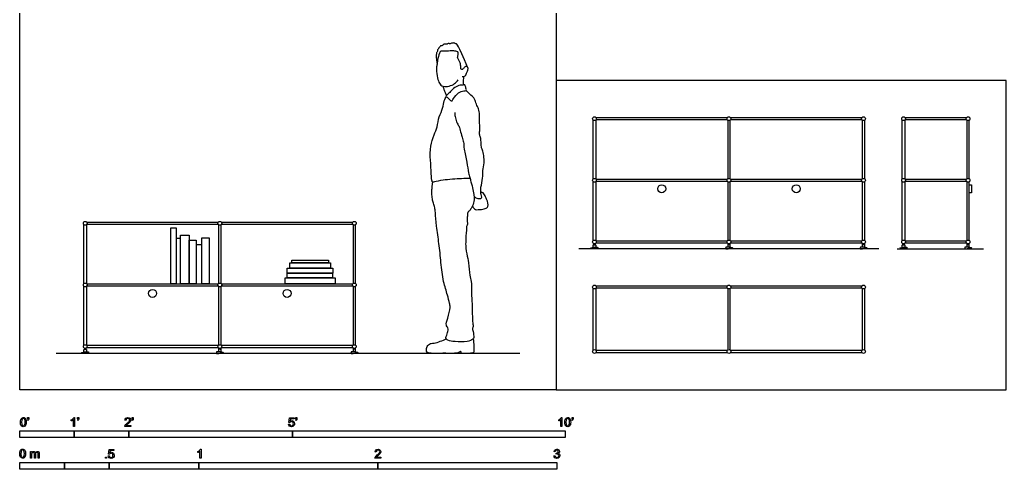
# Model space of a CAD drawing. Header units: millimetres. Extents: x 0.1 to 7.1, y -0.3 to 19.4.
# Drawn here: x 0.06 to 5.57, y -0.31 to 2.19 of the extents above; entities that cross this region are included whole.
import ezdxf

# ---------------------------------------------------------------- set-up
doc = ezdxf.new("R2010")
doc.units = ezdxf.units.MM
for name, color, linetype, true_color in [('AG-DETAILS', 7, 'Continuous', 0x66ffff), ('AG-DIAGRAM', 7, 'Continuous', 0xfecc66), ('AG-FURNITURE', 7, 'Continuous', 0x66ccff), ('AG-OBJECTS', 7, 'Continuous', 0xcc66ff), ('AG-PEOPLE', 7, 'Continuous', 0xfc6666), ('N-SYMB', 7, 'Continuous', 0x800040), ('X-VPRT', 6, 'Continuous', 0xff00ff)]:
    doc.layers.add(name, color=color, linetype=linetype, true_color=true_color)

msp = doc.modelspace()

# ---------------------------------------------------------------- linework, layer by layer
at = {"layer": 'AG-DETAILS'}
msp.add_lwpolyline([(5.3668, 1.2287), (5.3668, 1.2732), (5.3795, 1.2732), (5.3795, 1.2287)], close=True, dxfattribs=at)
for centre in [(3.6484, 1.251), (4.4001, 1.251), (0.8036, 0.6668), (1.5553, 0.6668)]:
    msp.add_circle(centre, 0.0222, dxfattribs=at)
at = {"layer": 'AG-DIAGRAM'}
for p, q in [((4.8623, 0.9163), (3.1859, 0.9163)), ((4.9639, 0.9163), (5.4465, 0.9163)), ((2.8557, 0.3321), (0.2649, 0.3321))]:
    msp.add_line(p, q, dxfattribs=at)
at = {"layer": 'AG-FURNITURE'}
for p, q in [((3.2655, 1.3063), (3.2655, 1.6347)), ((3.2795, 1.6347), (3.2795, 1.3063)), ((3.2803, 1.6494), (4.0165, 1.6494)), ((4.0165, 1.6355), (3.2803, 1.6355)), ((4.0173, 1.6347), (4.0173, 1.3063)), ((4.0313, 1.3063), (4.0313, 1.6347)), ((4.032, 1.6494), (4.7681, 1.6494)), ((4.7681, 1.6355), (4.032, 1.6355)), ((4.769, 1.6347), (4.769, 1.3063)), ((4.7829, 1.3063), (4.7829, 1.6347)), ((4.9927, 1.3063), (4.9927, 1.6347)), ((5.0067, 1.6347), (5.0067, 1.3063)), ((5.0075, 1.6494), (5.352, 1.6494)), ((5.352, 1.6355), (5.0075, 1.6355)), ((5.3528, 1.6347), (5.3528, 1.3063)), ((5.3668, 1.3063), (5.3668, 1.6347)), ((3.2655, 1.3137), (3.2655, 1.4823)), ((3.2795, 1.4823), (3.2795, 1.3137)), ((4.0173, 1.4823), (4.0173, 1.3137)), ((4.0313, 1.3137), (4.0313, 1.4823)), ((4.769, 1.4823), (4.769, 1.3137)), ((4.7829, 1.3137), (4.7829, 1.4823)), ((4.9927, 1.3137), (4.9927, 1.4823)), ((5.0067, 1.4823), (5.0067, 1.3137)), ((5.3528, 1.4823), (5.3528, 1.3137)), ((5.3668, 1.3137), (5.3668, 1.4823)), ((3.2655, 0.9622), (3.2655, 1.2906)), ((3.2795, 1.2906), (3.2795, 0.9622)), ((3.2803, 1.3054), (4.0165, 1.3054)), ((4.0165, 1.2915), (3.2803, 1.2915)), ((4.0173, 1.2906), (4.0173, 0.9622)), ((4.0313, 0.9622), (4.0313, 1.2906)), ((4.032, 1.3054), (4.7681, 1.3054)), ((4.7681, 1.2915), (4.032, 1.2915)), ((4.769, 1.2906), (4.769, 0.9622)), ((4.7829, 0.9622), (4.7829, 1.2906)), ((4.9927, 0.9622), (4.9927, 1.2906)), ((5.0067, 1.2906), (5.0067, 0.9622)), ((5.0075, 1.3054), (5.352, 1.3054)), ((5.352, 1.2915), (5.0075, 1.2915)), ((5.3528, 1.2906), (5.3528, 0.9622)), ((5.3668, 0.9622), (5.3668, 1.2906)), ((0.4207, 0.7221), (0.4207, 1.0505)), ((0.4347, 1.0505), (0.4347, 0.7221)), ((0.4355, 1.0652), (1.1717, 1.0652)), ((1.1717, 1.0513), (0.4355, 1.0513)), ((1.1725, 1.0505), (1.1725, 0.7221)), ((1.1865, 0.7221), (1.1865, 1.0505)), ((1.1872, 1.0652), (1.9233, 1.0652)), ((1.9233, 1.0513), (1.1872, 1.0513)), ((1.9242, 1.0505), (1.9242, 0.7221)), ((1.9381, 0.7221), (1.9381, 1.0505)), ((3.2674, 0.9453), (3.2674, 0.9386)), ((3.2777, 0.9386), (3.2777, 0.9453)), ((3.2803, 0.9614), (4.0165, 0.9614)), ((4.0165, 0.9475), (3.2803, 0.9475)), ((4.0192, 0.9386), (4.0192, 0.9453)), ((4.0294, 0.9453), (4.0294, 0.9386)), ((4.032, 0.9614), (4.7681, 0.9614)), ((4.7681, 0.9475), (4.032, 0.9475)), ((4.7708, 0.9386), (4.7708, 0.9453)), ((4.7811, 0.9453), (4.7811, 0.9386)), ((4.9946, 0.9453), (4.9946, 0.9386)), ((5.0049, 0.9386), (5.0049, 0.9453)), ((5.0075, 0.9614), (5.352, 0.9614)), ((5.352, 0.9475), (5.0075, 0.9475)), ((5.3546, 0.9386), (5.3546, 0.9453)), ((5.3649, 0.9453), (5.3649, 0.9386)), ((0.4207, 0.7295), (0.4207, 0.8981)), ((0.4347, 0.8981), (0.4347, 0.7295)), ((1.1725, 0.8981), (1.1725, 0.7295)), ((1.1865, 0.7295), (1.1865, 0.8981)), ((1.9242, 0.8981), (1.9242, 0.7295)), ((1.9381, 0.7295), (1.9381, 0.8981)), ((0.4355, 0.7212), (1.1717, 0.7212)), ((1.1872, 0.7212), (1.9233, 0.7212)), ((0.4207, 0.378), (0.4207, 0.7064)), ((0.4347, 0.7064), (0.4347, 0.378)), ((1.1717, 0.7073), (0.4355, 0.7073)), ((1.1725, 0.7064), (1.1725, 0.378)), ((1.1865, 0.378), (1.1865, 0.7064)), ((1.9233, 0.7073), (1.1872, 0.7073)), ((1.9242, 0.7064), (1.9242, 0.378)), ((1.9381, 0.378), (1.9381, 0.7064)), ((3.2655, 0.3504), (3.2655, 0.6949)), ((3.2795, 0.6949), (3.2795, 0.3504)), ((3.2803, 0.7096), (4.0162, 0.7096)), ((4.0162, 0.6957), (3.2803, 0.6957)), ((4.0171, 0.6949), (4.0171, 0.3504)), ((4.031, 0.3504), (4.031, 0.6949)), ((4.0319, 0.7096), (4.7678, 0.7096)), ((4.7678, 0.6957), (4.0319, 0.6957)), ((4.7686, 0.6949), (4.7686, 0.3504)), ((4.7826, 0.3504), (4.7826, 0.6949)), ((0.4226, 0.3611), (0.4226, 0.3544)), ((0.4329, 0.3544), (0.4329, 0.3611)), ((0.4355, 0.3772), (1.1717, 0.3772)), ((1.1717, 0.3633), (0.4355, 0.3633)), ((1.1744, 0.3544), (1.1744, 0.3611)), ((1.1846, 0.3611), (1.1846, 0.3544)), ((1.1872, 0.3772), (1.9233, 0.3772)), ((1.9233, 0.3633), (1.1872, 0.3633)), ((1.926, 0.3544), (1.926, 0.3611)), ((1.9363, 0.3611), (1.9363, 0.3544)), ((3.2803, 0.3496), (4.0162, 0.3496)), ((4.0162, 0.3356), (3.2803, 0.3356)), ((4.0319, 0.3496), (4.7678, 0.3496)), ((4.7678, 0.3356), (4.0319, 0.3356))]:
    msp.add_line(p, q, dxfattribs=at)
for centre in [(3.2725, 1.6425), (4.0243, 1.6425), (4.7759, 1.6425), (4.9997, 1.6425), (5.3598, 1.6425), (3.2725, 1.2985), (4.0243, 1.2985), (4.7759, 1.2985), (4.9997, 1.2985), (5.3598, 1.2985), (0.4277, 1.0583), (1.1795, 1.0583), (1.9311, 1.0583), (3.2725, 0.9544), (4.0243, 0.9544), (4.7759, 0.9544), (4.9997, 0.9544), (5.3598, 0.9544), (0.4277, 0.7143), (1.1795, 0.7143), (1.9311, 0.7143), (3.2725, 0.7027), (4.0241, 0.7027), (4.7756, 0.7027), (0.4277, 0.3702), (1.1795, 0.3702), (1.9311, 0.3702), (3.2725, 0.3426), (4.0241, 0.3426), (4.7756, 0.3426)]:
    msp.add_circle(centre, 0.0105, dxfattribs=at)
for points, weights, knots in [([(3.2655, 0.9259), (3.2655, 0.9306), (3.2655, 0.9354), (3.2655, 0.9391), (3.2693, 0.9391), (3.2725, 0.9391), (3.2758, 0.9391), (3.2795, 0.9391), (3.2795, 0.9354), (3.2795, 0.9306), (3.2795, 0.9259)], [1, 1, 1, 0.707106781187, 1, 1, 1, 0.707106781187, 1, 1, 1], [0, 0, 0, 0.0312756, 0.0312756, 0.0504231, 0.0504231, 0.0718771, 0.0718771, 0.0910246, 0.0910246, 0.1223002, 0.1223002, 0.1223002]), ([(4.0313, 0.9259), (4.0313, 0.9306), (4.0313, 0.9354), (4.0313, 0.9391), (4.0276, 0.9391), (4.0243, 0.9391), (4.021, 0.9391), (4.0173, 0.9391), (4.0173, 0.9354), (4.0173, 0.9306), (4.0173, 0.9259)], [1, 1, 1, 0.707106781187, 1, 1, 1, 0.707106781187, 1, 1, 1], [0, 0, 0, 0.0312756, 0.0312756, 0.0504231, 0.0504231, 0.0718771, 0.0718771, 0.0910246, 0.0910246, 0.1223002, 0.1223002, 0.1223002]), ([(4.7829, 0.9259), (4.7829, 0.9306), (4.7829, 0.9354), (4.7829, 0.9391), (4.7792, 0.9391), (4.7759, 0.9391), (4.7727, 0.9391), (4.769, 0.9391), (4.769, 0.9354), (4.769, 0.9306), (4.769, 0.9259)], [1, 1, 1, 0.707106781187, 1, 1, 1, 0.707106781187, 1, 1, 1], [0, 0, 0, 0.0312756, 0.0312756, 0.0504231, 0.0504231, 0.0718771, 0.0718771, 0.0910246, 0.0910246, 0.1223002, 0.1223002, 0.1223002]), ([(4.9927, 0.9259), (4.9927, 0.9306), (4.9927, 0.9354), (4.9927, 0.9391), (4.9965, 0.9391), (4.9997, 0.9391), (5.003, 0.9391), (5.0067, 0.9391), (5.0067, 0.9354), (5.0067, 0.9306), (5.0067, 0.9259)], [1, 1, 1, 0.707106781187, 1, 1, 1, 0.707106781187, 1, 1, 1], [0, 0, 0, 0.0312756, 0.0312756, 0.0504231, 0.0504231, 0.0718771, 0.0718771, 0.0910246, 0.0910246, 0.1223002, 0.1223002, 0.1223002]), ([(5.3668, 0.9259), (5.3668, 0.9306), (5.3668, 0.9354), (5.3668, 0.9391), (5.363, 0.9391), (5.3598, 0.9391), (5.3565, 0.9391), (5.3528, 0.9391), (5.3528, 0.9354), (5.3528, 0.9306), (5.3528, 0.9259)], [1, 1, 1, 0.707106781187, 1, 1, 1, 0.707106781187, 1, 1, 1], [0, 0, 0, 0.0312756, 0.0312756, 0.0504231, 0.0504231, 0.0718771, 0.0718771, 0.0910246, 0.0910246, 0.1223002, 0.1223002, 0.1223002]), ([(3.2516, 0.9201), (3.2725, 0.9163), (3.2897, 0.9163), (3.2935, 0.9163), (3.2897, 0.9259), (3.2725, 0.9259), (3.2516, 0.9201)], [1, 1, 1, 0.707106781187, 1, 1, 1], [0, 0, 0, 0.0726025, 0.0726025, 0.1308842, 0.1308842, 0.2034866, 0.2034866, 0.2034866]), ([(4.0453, 0.9201), (4.0243, 0.9163), (4.0071, 0.9163), (4.0034, 0.9163), (4.0071, 0.9259), (4.0243, 0.9259), (4.0453, 0.9201)], [1, 1, 1, 0.707106781187, 1, 1, 1], [0, 0, 0, 0.0726025, 0.0726025, 0.1308842, 0.1308842, 0.2034866, 0.2034866, 0.2034866]), ([(4.7969, 0.9201), (4.7759, 0.9163), (4.7587, 0.9163), (4.755, 0.9163), (4.7587, 0.9259), (4.7759, 0.9259), (4.7969, 0.9201)], [1, 1, 1, 0.707106781187, 1, 1, 1], [0, 0, 0, 0.0726025, 0.0726025, 0.1308842, 0.1308842, 0.2034866, 0.2034866, 0.2034866]), ([(4.9788, 0.9201), (4.9997, 0.9163), (5.0169, 0.9163), (5.0207, 0.9163), (5.0169, 0.9259), (4.9997, 0.9259), (4.9788, 0.9201)], [1, 1, 1, 0.707106781187, 1, 1, 1], [0, 0, 0, 0.0726025, 0.0726025, 0.1308842, 0.1308842, 0.2034866, 0.2034866, 0.2034866]), ([(5.3807, 0.9201), (5.3598, 0.9163), (5.3426, 0.9163), (5.3388, 0.9163), (5.3426, 0.9259), (5.3598, 0.9259), (5.3807, 0.9201)], [1, 1, 1, 0.707106781187, 1, 1, 1], [0, 0, 0, 0.0726025, 0.0726025, 0.1308842, 0.1308842, 0.2034866, 0.2034866, 0.2034866]), ([(0.4068, 0.3359), (0.4277, 0.3321), (0.4449, 0.3321), (0.4487, 0.3321), (0.4449, 0.3417), (0.4277, 0.3417), (0.4068, 0.3359)], [1, 1, 1, 0.707106781187, 1, 1, 1], [0, 0, 0, 0.0726025, 0.0726025, 0.1308842, 0.1308842, 0.2034866, 0.2034866, 0.2034866]), ([(0.4207, 0.3417), (0.4207, 0.3464), (0.4207, 0.3512), (0.4207, 0.3549), (0.4245, 0.3549), (0.4277, 0.3549), (0.431, 0.3549), (0.4347, 0.3549), (0.4347, 0.3512), (0.4347, 0.3464), (0.4347, 0.3417)], [1, 1, 1, 0.707106781187, 1, 1, 1, 0.707106781187, 1, 1, 1], [0, 0, 0, 0.0312756, 0.0312756, 0.0504231, 0.0504231, 0.0718771, 0.0718771, 0.0910246, 0.0910246, 0.1223002, 0.1223002, 0.1223002]), ([(1.2005, 0.3359), (1.1795, 0.3321), (1.1623, 0.3321), (1.1586, 0.3321), (1.1623, 0.3417), (1.1795, 0.3417), (1.2005, 0.3359)], [1, 1, 1, 0.707106781187, 1, 1, 1], [0, 0, 0, 0.0726025, 0.0726025, 0.1308842, 0.1308842, 0.2034866, 0.2034866, 0.2034866]), ([(1.1865, 0.3417), (1.1865, 0.3464), (1.1865, 0.3512), (1.1865, 0.3549), (1.1828, 0.3549), (1.1795, 0.3549), (1.1762, 0.3549), (1.1725, 0.3549), (1.1725, 0.3512), (1.1725, 0.3464), (1.1725, 0.3417)], [1, 1, 1, 0.707106781187, 1, 1, 1, 0.707106781187, 1, 1, 1], [0, 0, 0, 0.0312756, 0.0312756, 0.0504231, 0.0504231, 0.0718771, 0.0718771, 0.0910246, 0.0910246, 0.1223002, 0.1223002, 0.1223002]), ([(1.9521, 0.3359), (1.9311, 0.3321), (1.9139, 0.3321), (1.9102, 0.3321), (1.9139, 0.3417), (1.9311, 0.3417), (1.9521, 0.3359)], [1, 1, 1, 0.707106781187, 1, 1, 1], [0, 0, 0, 0.0726025, 0.0726025, 0.1308842, 0.1308842, 0.2034866, 0.2034866, 0.2034866]), ([(1.9381, 0.3417), (1.9381, 0.3464), (1.9381, 0.3512), (1.9381, 0.3549), (1.9344, 0.3549), (1.9311, 0.3549), (1.9279, 0.3549), (1.9242, 0.3549), (1.9242, 0.3512), (1.9242, 0.3464), (1.9242, 0.3417)], [1, 1, 1, 0.707106781187, 1, 1, 1, 0.707106781187, 1, 1, 1], [0, 0, 0, 0.0312756, 0.0312756, 0.0504231, 0.0504231, 0.0718771, 0.0718771, 0.0910246, 0.0910246, 0.1223002, 0.1223002, 0.1223002])]:
    msp.add_rational_spline(points, weights, degree=2, knots=knots, dxfattribs=at)
at = {"layer": 'AG-OBJECTS'}
for points in [[(0.9063, 0.7212), (0.9063, 1.0326), (0.9359, 1.0326), (0.9359, 0.7212)], [(0.9359, 0.9744), (0.9359, 0.7212), (0.9598, 0.7212), (0.9598, 0.9744)], [(0.9598, 0.7212), (0.9598, 0.9921), (1.0092, 0.9921), (1.0092, 0.7212)], [(1.0092, 0.7212), (1.0092, 0.964), (1.0482, 0.964), (1.0482, 0.7212)], [(1.0482, 0.7212), (1.0796, 0.7212), (1.0796, 0.938), (1.0482, 0.938)], [(1.0796, 0.7212), (1.0796, 0.9776), (1.1198, 0.9776), (1.1198, 0.7212)], [(1.5706, 0.8075), (1.5706, 0.8375), (1.7985, 0.8375), (1.7985, 0.8075)], [(1.5823, 0.8375), (1.5823, 0.8523), (1.7874, 0.8523), (1.7874, 0.8375)], [(1.555, 0.7809), (1.555, 0.8075), (1.8118, 0.8075), (1.8118, 0.7809)], [(1.555, 0.7531), (1.555, 0.7809), (1.8083, 0.7809), (1.8083, 0.7531)], [(1.5446, 0.7212), (1.5446, 0.7531), (1.824, 0.7531), (1.824, 0.7212)]]:
    msp.add_lwpolyline(points, close=True, dxfattribs=at)
at = {"layer": 'AG-PEOPLE'}
for points, knots in [([(2.5661, 1.9267), (2.5087, 2.0619), (2.5009, 2.0588), (2.4951, 2.0608), (2.4911, 2.066), (2.4824, 2.0643), (2.4733, 2.065), (2.466, 2.0602), (2.4605, 2.0621), (2.4517, 2.0617), (2.449, 2.0567), (2.4402, 2.06), (2.4267, 2.0564), (2.426, 2.0519), (2.4197, 2.0496), (2.4124, 2.0498), (2.4086, 2.0431), (2.4046, 2.0412), (2.4023, 2.0364), (2.4006, 2.0308), (2.3953, 2.0272), (2.3961, 2.0189), (2.391, 2.0128), (2.3892, 2.0073), (2.3904, 2.0017), (2.3874, 1.9962), (2.3883, 1.988), (2.393, 1.9458)], [0, 0, 0, 0, 0.431655, 0.754744, 1.069551, 1.446716, 1.851821, 2.224866, 2.540971, 2.918044, 3.192625, 3.581019, 4.059727, 4.313686, 4.63808, 4.990527, 5.337103, 5.612587, 5.908998, 6.227589, 6.543634, 6.90742, 7.277408, 7.590668, 7.891914, 8.221484, 8.666695, 8.666695, 8.666695, 8.666695]), ([(2.5333, 1.8785), (2.5424, 1.8767), (2.5524, 1.8809), (2.5605, 1.901), (2.566, 1.9132), (2.5687, 1.9307), (2.5506, 1.9363), (2.5464, 1.927), (2.5399, 1.9226), (2.5361, 1.9167), (2.5311, 1.9174), (2.5243, 1.9192), (2.5264, 1.9315), (2.5238, 1.9545), (2.5156, 1.9697), (2.505, 1.984), (2.5138, 2.004), (2.51, 2.0163), (2.4965, 2.0204), (2.4733, 2.0216), (2.4422, 2.0184), (2.4202, 2.0213), (2.4089, 2.0162), (2.3964, 1.9792), (2.3937, 1.9497), (2.3923, 1.9424), (2.3872, 1.9155), (2.3954, 1.8705), (2.4041, 1.8397), (2.4256, 1.8188), (2.462, 1.8231), (2.4919, 1.8364), (2.5055, 1.8509), (2.5109, 1.8587)], [0, 0, 0, 0, 0.205342, 0.473099, 0.69626, 0.920269, 1.136819, 1.307106, 1.472231, 1.618223, 1.742423, 1.879007, 2.069169, 2.352379, 2.597429, 2.832067, 3.094806, 3.286973, 3.491863, 3.775397, 4.108337, 4.376426, 4.562683, 4.925789, 5.243081, 5.397344, 5.690673, 6.092347, 6.422954, 6.721343, 7.063106, 7.397763, 7.709864, 7.709864, 7.709864, 7.709864]), ([(2.542, 1.8311), (2.5414, 1.8372), (2.5406, 1.8491), (2.5428, 1.8674), (2.5433, 1.8742), (2.5436, 1.8776)], [0, 0, 0, 0, 0.246073, 0.4895631, 0.6717843, 0.6717843, 0.6717843, 0.6717843]), ([(2.4468, 1.7727), (2.4434, 1.7786), (2.4375, 1.7907), (2.4318, 1.8067), (2.4293, 1.8175), (2.4284, 1.8229)], [0, 0, 0, 0, 0.2578163, 0.4939932, 0.725621, 0.725621, 0.725621, 0.725621]), ([(2.5375, 1.8302), (2.5413, 1.8308), (2.5495, 1.8337), (2.5528, 1.8185), (2.561, 1.7959), (2.5396, 1.7989), (2.512, 1.7883), (2.4845, 1.758), (2.476, 1.7354), (2.4612, 1.7517), (2.4504, 1.7618), (2.4426, 1.7676), (2.45, 1.7774), (2.4707, 1.7943), (2.4892, 1.818), (2.5219, 1.8303), (2.5329, 1.8294), (2.5375, 1.8302)], [0, 0, 0, 0, 0.181747, 0.39371, 0.642525, 0.859509, 1.175168, 1.548426, 1.785095, 2.014699, 2.249095, 2.403725, 2.579636, 2.876692, 3.19794, 3.527607, 3.75042, 3.75042, 3.75042, 3.75042]), ([(2.5777, 1.309), (2.5615, 1.3087), (2.53, 1.3076), (2.429, 1.3017), (2.3819, 1.2906), (2.3697, 1.2873), (2.3657, 1.2894), (2.3651, 1.2967), (2.3617, 1.3116), (2.3603, 1.383), (2.3454, 1.4602), (2.3747, 1.5484), (2.3954, 1.5955), (2.4022, 1.654), (2.4274, 1.6994), (2.4312, 1.743), (2.4411, 1.7584), (2.4458, 1.7656)], [0, 0, 0, 0, 0.399829, 0.979425, 1.378503, 1.561389, 1.663518, 1.817109, 2.476005, 2.476005, 3.778693, 4.321756, 4.735821, 5.166807, 5.581953, 5.952885, 6.244457, 6.244457, 6.244457, 6.244457]), ([(2.4918, 1.6777), (2.4918, 1.6739), (2.492, 1.6657), (2.4969, 1.6392), (2.5075, 1.6104), (2.5209, 1.593), (2.5261, 1.5597), (2.5381, 1.5243), (2.5423, 1.5104), (2.5434, 1.4682), (2.5601, 1.4017), (2.5681, 1.3416), (2.5765, 1.315), (2.5819, 1.2912), (2.5915, 1.2589), (2.5961, 1.2336), (2.5987, 1.2135), (2.6009, 1.2051), (2.6204, 1.1962), (2.6299, 1.1961), (2.633, 1.1963), (2.6351, 1.1965), (2.6385, 1.197), (2.6449, 1.2046), (2.6374, 1.2209), (2.6373, 1.2375), (2.6374, 1.256), (2.6405, 1.2714), (2.6518, 1.3232), (2.6469, 1.3526), (2.6582, 1.3959), (2.6543, 1.435), (2.6487, 1.4682), (2.6386, 1.4836), (2.6398, 1.5221), (2.6353, 1.5416), (2.6275, 1.5606), (2.6344, 1.5801), (2.6319, 1.6077), (2.6294, 1.6245), (2.6319, 1.6544), (2.63, 1.691), (2.6153, 1.7154), (2.6054, 1.7453), (2.5999, 1.7585), (2.5658, 1.7892), (2.5594, 1.7958), (2.5558, 1.7993)], [-4.112636, -4.112636, -4.112636, -4.112636, -3.917333, -3.621333, -3.30238, -3.038995, -2.704873, -2.357986, -2.14211, -1.783555, -1.295171, -0.84896, -0.549993, -0.272245, 0, 0.517349, 0.772449, 0.932322, 1.190705, 1.392745, 1.392745, 1.392745, 1.52543, 1.684388, 1.918296, 2.268942, 2.268942, 2.551793, 2.960485, 3.280082, 3.65413, 4.02072, 4.343593, 4.589376, 4.936759, 5.199918, 5.447257, 5.705945, 6.002618, 6.240324, 6.551396, 6.896323, 7.206722, 7.517707, 7.744659, 8.122791, 8.346224, 8.346224, 8.346224, 8.346224]), ([(2.6014, 1.2071), (2.6018, 1.1955), (2.5996, 1.1723), (2.5851, 1.1419), (2.5729, 1.1251), (2.563, 1.1203), (2.5624, 1.107), (2.563, 1.0974), (2.5599, 1.0751), (2.5656, 1.0535), (2.5549, 1.0397), (2.5593, 1.0196), (2.5562, 1.0082), (2.5533, 0.9912), (2.5552, 0.9566), (2.551, 0.9447), (2.5586, 0.884), (2.5709, 0.8399), (2.5741, 0.767), (2.5862, 0.7353), (2.5848, 0.6712), (2.589, 0.6083), (2.5905, 0.5545), (2.5909, 0.5021), (2.5966, 0.4821), (2.5887, 0.4722), (2.5963, 0.4549), (2.5997, 0.4201), (2.595, 0.4089), (2.5586, 0.3933), (2.4951, 0.3974), (2.4553, 0.4023), (2.4382, 0.4176), (2.4491, 0.4345), (2.4555, 0.4607), (2.4548, 0.4747), (2.44, 0.4905), (2.4537, 0.5293), (2.4701, 0.5893), (2.4621, 0.6125), (2.4515, 0.6616), (2.4265, 0.7344), (2.4142, 0.8401), (2.4056, 0.9443), (2.3886, 1.039), (2.3845, 1.1163), (2.3809, 1.1445), (2.3743, 1.1705), (2.3657, 1.1938), (2.3641, 1.2255), (2.3647, 1.2523), (2.3672, 1.2738), (2.3685, 1.2834), (2.3692, 1.2881)], [0, 0, 0, 0, 0.338439, 0.671719, 0.928055, 1.105756, 1.301843, 1.486054, 1.877489, 2.139814, 2.373153, 2.7414, 2.93118, 3.174615, 3.50385, 3.715614, 4.144723, 4.559575, 5.035215, 5.373268, 5.822689, 6.283608, 6.71104, 7.124173, 7.37229, 7.550936, 7.795913, 8.132725, 8.31848, 8.659268, 9.127553, 9.49172, 9.727765, 9.967249, 10.266493, 10.474826, 10.713962, 11.076013, 11.526215, 11.805315, 12.197404, 12.703934, 13.296498, 13.88627, 14.456897, 14.953272, 15.254899, 15.543579, 15.830691, 16.151827, 16.452237, 16.715664, 16.931475, 16.931475, 16.931475, 16.931475]), ([(2.5913, 1.1558), (2.593, 1.1494), (2.6009, 1.1375), (2.6141, 1.1332), (2.6304, 1.136), (2.6375, 1.133), (2.6614, 1.141), (2.6741, 1.1453), (2.6813, 1.1612), (2.6752, 1.1799), (2.6666, 1.2021), (2.6585, 1.2175), (2.651, 1.2286), (2.6418, 1.2325), (2.6373, 1.2334)], [0, 0, 0, 0, 0.254975, 0.466221, 0.693168, 0.844531, 1.24917, 1.467872, 1.829013, 3.523453, 3.928564, 4.167298, 4.376733, 4.5898, 4.5898, 4.5898, 4.5898]), ([(2.5955, 0.4124), (2.5963, 0.4063), (2.598, 0.3943), (2.599, 0.3552), (2.6002, 0.3361), (2.5844, 0.3321), (2.5582, 0.3325), (2.5395, 0.3322), (2.5298, 0.3323), (2.5282, 0.3362), (2.5265, 0.3401), (2.5249, 0.344), (2.5199, 0.3406), (2.509, 0.3342), (2.4817, 0.3314), (2.4419, 0.333), (2.3803, 0.3321), (2.356, 0.3322), (2.3353, 0.337), (2.3326, 0.3524), (2.3384, 0.3794), (2.3616, 0.39), (2.3768, 0.3885), (2.4131, 0.3995), (2.4341, 0.4077), (2.4448, 0.4128)], [0, 0, 0, 0, 0.245846, 0.553016, 0.785602, 0.991199, 1.286442, 1.595426, 1.595426, 1.595426, 1.799137, 1.799137, 1.799137, 2.04302, 2.345421, 2.707817, 3.156119, 3.448908, 3.681034, 3.885298, 4.130814, 4.397276, 4.626, 4.967336, 5.308925, 5.308925, 5.308925, 5.308925])]:
    msp.add_open_spline(points, degree=3, knots=knots, dxfattribs=at)
at = {"layer": 'N-SYMB'}
for points in [[(0.1067, -0.0424), (0.1052, -0.04)], [(0.1058, -0.0331), (0.1058, -0.0258), (0.1125, -0.0258), (0.1125, -0.0315)], [(0.1089, -0.0331), (0.1058, -0.0331)], [(0.3493, -0.0448), (0.3493, -0.0388)], [(0.3677, -0.0764), (0.3616, -0.0764), (0.3616, -0.0373)], [(0.3637, -0.0261), (0.3677, -0.0261), (0.3677, -0.0764)], [(0.3857, -0.0424), (0.3842, -0.04)], [(0.3848, -0.0331), (0.3848, -0.0258), (0.3915, -0.0258), (0.3915, -0.0315)], [(0.3878, -0.0331), (0.3848, -0.0331)], [(0.6559, -0.0415), (0.6496, -0.0409)], [(0.6905, -0.0424), (0.689, -0.04)], [(0.6896, -0.0331), (0.6896, -0.0258), (0.6963, -0.0258), (0.6963, -0.0315)], [(0.6926, -0.0331), (0.6896, -0.0331)], [(1.5706, -0.0535), (1.5649, -0.0529), (1.5697, -0.027), (1.5947, -0.027), (1.5947, -0.0331), (1.5745, -0.0331), (1.5718, -0.0466)], [(1.6049, -0.0424), (1.6034, -0.04)], [(1.604, -0.0331), (1.604, -0.0258), (1.6107, -0.0258), (1.6107, -0.0315)], [(1.607, -0.0331), (1.604, -0.0331)], [(3.0729, -0.0448), (3.0729, -0.0388)], [(3.0913, -0.0764), (3.0853, -0.0764), (3.0853, -0.0373)], [(3.0874, -0.0261), (3.0913, -0.0261), (3.0913, -0.0764)], [(3.1482, -0.0424), (3.1467, -0.04)], [(3.1473, -0.0331), (3.1473, -0.0258), (3.1539, -0.0258), (3.1539, -0.0315)], [(3.1506, -0.0331), (3.1473, -0.0331)], [(0.6815, -0.0707), (0.6815, -0.0764), (0.6487, -0.0764)], [(0.6571, -0.0707), (0.6815, -0.0707)], [(1.5637, -0.0635), (1.5703, -0.0629)], [(0.1219, -0.2522), (0.1219, -0.2161), (0.1273, -0.2161), (0.1273, -0.2212)], [(0.5632, -0.2305), (0.5571, -0.2298), (0.562, -0.2039), (0.587, -0.2039), (0.587, -0.21), (0.5671, -0.21), (0.5644, -0.2235)], [(1.0562, -0.2217), (1.0562, -0.2157)], [(1.0746, -0.2533), (1.0686, -0.2533), (1.0686, -0.2142)], [(1.0707, -0.203), (1.0746, -0.203), (1.0746, -0.2533)], [(2.0535, -0.2184), (2.0472, -0.2178)], [(3.0535, -0.2172), (3.0472, -0.2163)], [(0.1279, -0.2336), (0.1279, -0.2522), (0.1219, -0.2522)], [(0.1496, -0.2312), (0.1496, -0.2522), (0.1433, -0.2522), (0.1433, -0.2288)], [(0.171, -0.2275), (0.171, -0.2522), (0.165, -0.2522), (0.165, -0.2297)], [(0.5562, -0.2404), (0.5626, -0.2398)], [(2.0791, -0.2476), (2.0791, -0.2533), (2.0463, -0.2533)], [(2.0547, -0.2476), (2.0791, -0.2476)], [(3.0466, -0.2404), (3.0529, -0.2395)], [(3.0589, -0.2298), (3.0595, -0.2244)]]:
    msp.add_lwpolyline(points, dxfattribs=at)
for points in [[(0.0617, -0.1378), (0.0617, -0.0997), (0.3665, -0.0997), (0.3665, -0.1378)], [(0.3665, -0.1378), (0.3665, -0.0997), (0.6713, -0.0997), (0.6713, -0.1378)], [(0.6713, -0.1378), (0.6713, -0.0997), (1.5857, -0.0997), (1.5857, -0.1378)], [(1.5857, -0.1378), (1.5857, -0.0997), (3.1097, -0.0997), (3.1097, -0.1378)], [(0.5403, -0.2533), (0.5403, -0.2464), (0.5472, -0.2464), (0.5472, -0.2533)], [(0.0617, -0.3147), (0.0617, -0.2766), (0.3117, -0.2766), (0.3117, -0.3147)], [(0.3117, -0.3147), (0.3117, -0.2766), (0.5617, -0.2766), (0.5617, -0.3147)], [(0.5617, -0.3147), (0.5617, -0.2766), (1.0617, -0.2766), (1.0617, -0.3147)], [(1.0617, -0.3147), (1.0617, -0.2766), (2.0617, -0.2766), (2.0617, -0.3147)], [(2.0617, -0.3147), (2.0617, -0.2766), (3.0617, -0.2766), (3.0617, -0.3147)]]:
    msp.add_lwpolyline(points, close=True, dxfattribs=at)
for points in [[(0.0655, -0.0517), (0.0655, -0.046), (0.0661, -0.0412), (0.0673, -0.0376)], [(0.0706, -0.0722), (0.0673, -0.068), (0.0655, -0.0614), (0.0655, -0.0517)], [(0.0673, -0.0376), (0.0685, -0.034), (0.0703, -0.0312), (0.0727, -0.0291)], [(0.0751, -0.0349), (0.073, -0.0379), (0.0718, -0.0436), (0.0718, -0.0517)], [(0.0718, -0.0517), (0.0718, -0.0602), (0.0727, -0.0656), (0.0748, -0.0683)], [(0.0727, -0.0291), (0.0751, -0.0273), (0.0781, -0.0261), (0.0817, -0.0261)], [(0.0817, -0.0312), (0.079, -0.0312), (0.0766, -0.0324), (0.0751, -0.0349)], [(0.0817, -0.0261), (0.0845, -0.0261), (0.0869, -0.0267), (0.089, -0.0279)], [(0.089, -0.0355), (0.0872, -0.0327), (0.0848, -0.0312), (0.0817, -0.0312)], [(0.089, -0.0279), (0.0911, -0.0288), (0.0926, -0.0306), (0.0941, -0.0324)], [(0.092, -0.0517), (0.092, -0.0436), (0.0908, -0.0382), (0.089, -0.0355)], [(0.089, -0.0683), (0.0908, -0.0656), (0.092, -0.0602), (0.092, -0.0517)], [(0.0941, -0.0324), (0.0953, -0.0346), (0.0962, -0.037), (0.0971, -0.04)], [(0.0983, -0.0517), (0.0983, -0.0577), (0.0977, -0.0626), (0.0965, -0.0662)], [(0.0971, -0.04), (0.0977, -0.043), (0.0983, -0.0469), (0.0983, -0.0517)], [(0.1052, -0.04), (0.1064, -0.0394), (0.1074, -0.0388), (0.108, -0.0376)], [(0.1113, -0.0382), (0.1104, -0.04), (0.1089, -0.0415), (0.1067, -0.0424)], [(0.108, -0.0376), (0.1086, -0.0364), (0.1089, -0.0349), (0.1089, -0.0331)], [(0.1125, -0.0315), (0.1125, -0.0346), (0.1122, -0.037), (0.1113, -0.0382)], [(0.3493, -0.0388), (0.3526, -0.0373), (0.3556, -0.0352), (0.3583, -0.0331)], [(0.3556, -0.0415), (0.3532, -0.043), (0.3511, -0.0442), (0.3493, -0.0448)], [(0.3616, -0.0373), (0.3601, -0.0388), (0.358, -0.0403), (0.3556, -0.0415)], [(0.3583, -0.0331), (0.3607, -0.0306), (0.3625, -0.0285), (0.3637, -0.0261)], [(0.3842, -0.04), (0.3854, -0.0394), (0.3863, -0.0388), (0.3869, -0.0376)], [(0.3902, -0.0382), (0.3893, -0.04), (0.3878, -0.0415), (0.3857, -0.0424)], [(0.3869, -0.0376), (0.3875, -0.0364), (0.3878, -0.0349), (0.3878, -0.0331)], [(0.3915, -0.0315), (0.3915, -0.0346), (0.3912, -0.037), (0.3902, -0.0382)], [(0.6496, -0.0409), (0.6502, -0.0361), (0.6517, -0.0324), (0.6547, -0.03)], [(0.6547, -0.03), (0.6574, -0.0276), (0.6613, -0.0261), (0.6658, -0.0261)], [(0.6586, -0.034), (0.6568, -0.0358), (0.6559, -0.0382), (0.6559, -0.0415)], [(0.6658, -0.0312), (0.6628, -0.0312), (0.6604, -0.0321), (0.6586, -0.034)], [(0.6613, -0.0581), (0.6667, -0.0535), (0.6704, -0.0499), (0.6725, -0.0475)], [(0.6658, -0.0261), (0.6707, -0.0261), (0.6746, -0.0276), (0.6773, -0.0303)], [(0.6728, -0.034), (0.671, -0.0321), (0.6685, -0.0312), (0.6658, -0.0312)], [(0.6764, -0.0523), (0.6743, -0.0544), (0.6713, -0.0571), (0.6667, -0.0611)], [(0.6725, -0.0475), (0.6743, -0.0448), (0.6752, -0.0424), (0.6752, -0.04)], [(0.6752, -0.04), (0.6752, -0.0376), (0.6743, -0.0355), (0.6728, -0.034)], [(0.6803, -0.046), (0.6794, -0.0481), (0.6782, -0.0499), (0.6764, -0.0523)], [(0.6773, -0.0303), (0.6803, -0.0331), (0.6815, -0.0364), (0.6815, -0.0403)], [(0.6815, -0.0403), (0.6815, -0.0421), (0.6812, -0.0442), (0.6803, -0.046)], [(0.689, -0.04), (0.6902, -0.0394), (0.6911, -0.0388), (0.6917, -0.0376)], [(0.695, -0.0382), (0.6941, -0.04), (0.6926, -0.0415), (0.6905, -0.0424)], [(0.6917, -0.0376), (0.6923, -0.0364), (0.6926, -0.0349), (0.6926, -0.0331)], [(0.6963, -0.0315), (0.6963, -0.0346), (0.696, -0.037), (0.695, -0.0382)], [(1.5742, -0.0502), (1.5727, -0.0511), (1.5715, -0.0523), (1.5706, -0.0535)], [(1.5718, -0.0466), (1.5748, -0.0445), (1.5781, -0.0433), (1.5814, -0.0433)], [(1.5796, -0.0487), (1.5778, -0.0487), (1.576, -0.0493), (1.5742, -0.0502)], [(1.5875, -0.0517), (1.5854, -0.0499), (1.5829, -0.0487), (1.5796, -0.0487)], [(1.5814, -0.0433), (1.5857, -0.0433), (1.5893, -0.0448), (1.5923, -0.0478)], [(1.5905, -0.0602), (1.5905, -0.0565), (1.5893, -0.0538), (1.5875, -0.0517)], [(1.5923, -0.0478), (1.5953, -0.0508), (1.5968, -0.0547), (1.5968, -0.0596)], [(1.6034, -0.04), (1.6046, -0.0394), (1.6055, -0.0388), (1.6061, -0.0376)], [(1.6094, -0.0382), (1.6085, -0.04), (1.607, -0.0415), (1.6049, -0.0424)], [(1.6061, -0.0376), (1.6067, -0.0364), (1.607, -0.0349), (1.607, -0.0331)], [(1.6107, -0.0315), (1.6107, -0.0346), (1.6104, -0.037), (1.6094, -0.0382)], [(3.0729, -0.0388), (3.0762, -0.0373), (3.0792, -0.0352), (3.0819, -0.0331)], [(3.0792, -0.0415), (3.0768, -0.043), (3.0747, -0.0442), (3.0729, -0.0448)], [(3.0853, -0.0373), (3.0838, -0.0388), (3.0816, -0.0403), (3.0792, -0.0415)], [(3.0819, -0.0331), (3.0844, -0.0306), (3.0862, -0.0285), (3.0874, -0.0261)], [(3.1069, -0.0517), (3.1069, -0.046), (3.1075, -0.0412), (3.1088, -0.0376)], [(3.1121, -0.0722), (3.1088, -0.068), (3.1069, -0.0614), (3.1069, -0.0517)], [(3.1088, -0.0376), (3.1103, -0.034), (3.1121, -0.0312), (3.1145, -0.0291)], [(3.1166, -0.0349), (3.1145, -0.0379), (3.1133, -0.0436), (3.1133, -0.0517)], [(3.1133, -0.0517), (3.1133, -0.0602), (3.1145, -0.0656), (3.1163, -0.0683)], [(3.1145, -0.0291), (3.1166, -0.0273), (3.1199, -0.0261), (3.1235, -0.0261)], [(3.1232, -0.0312), (3.1205, -0.0312), (3.1184, -0.0324), (3.1166, -0.0349)], [(3.1304, -0.0355), (3.1286, -0.0327), (3.1262, -0.0312), (3.1232, -0.0312)], [(3.1235, -0.0261), (3.1262, -0.0261), (3.1283, -0.0267), (3.1304, -0.0279)], [(3.1304, -0.0279), (3.1325, -0.0288), (3.1341, -0.0306), (3.1356, -0.0324)], [(3.1334, -0.0517), (3.1334, -0.0436), (3.1325, -0.0382), (3.1304, -0.0355)], [(3.1304, -0.0683), (3.1325, -0.0656), (3.1334, -0.0602), (3.1334, -0.0517)], [(3.1356, -0.0324), (3.1368, -0.0346), (3.138, -0.037), (3.1386, -0.04)], [(3.1398, -0.0517), (3.1398, -0.0577), (3.1392, -0.0626), (3.138, -0.0662)], [(3.1386, -0.04), (3.1395, -0.043), (3.1398, -0.0469), (3.1398, -0.0517)], [(3.1467, -0.04), (3.1479, -0.0394), (3.1488, -0.0388), (3.1494, -0.0376)], [(3.1527, -0.0382), (3.1518, -0.04), (3.1503, -0.0415), (3.1482, -0.0424)], [(3.1494, -0.0376), (3.15, -0.0364), (3.1506, -0.0349), (3.1506, -0.0331)], [(3.1539, -0.0315), (3.1539, -0.0346), (3.1536, -0.037), (3.1527, -0.0382)], [(0.0817, -0.077), (0.0769, -0.077), (0.0733, -0.0758), (0.0706, -0.0722)], [(0.0748, -0.0683), (0.0766, -0.071), (0.079, -0.0725), (0.0817, -0.0725)], [(0.0817, -0.0725), (0.0848, -0.0725), (0.0872, -0.071), (0.089, -0.0683)], [(0.0911, -0.0746), (0.0887, -0.0764), (0.0857, -0.077), (0.0817, -0.077)], [(0.0965, -0.0662), (0.0953, -0.0698), (0.0935, -0.0725), (0.0911, -0.0746)], [(0.6487, -0.0764), (0.6484, -0.0752), (0.6487, -0.0737), (0.6493, -0.0722)], [(0.6493, -0.0722), (0.6502, -0.0701), (0.6514, -0.0677), (0.6532, -0.0656)], [(0.6532, -0.0656), (0.6553, -0.0635), (0.6577, -0.0611), (0.6613, -0.0581)], [(0.6598, -0.0674), (0.6586, -0.0683), (0.6577, -0.0695), (0.6571, -0.0707)], [(0.6667, -0.0611), (0.6631, -0.0641), (0.6607, -0.0662), (0.6598, -0.0674)], [(1.5688, -0.0737), (1.5658, -0.071), (1.5643, -0.0677), (1.5637, -0.0635)], [(1.5799, -0.077), (1.5751, -0.077), (1.5715, -0.0761), (1.5688, -0.0737)], [(1.5703, -0.0629), (1.5706, -0.0662), (1.5718, -0.0683), (1.5736, -0.0701)], [(1.5736, -0.0701), (1.5751, -0.0716), (1.5772, -0.0725), (1.5799, -0.0725)], [(1.5799, -0.0725), (1.5826, -0.0725), (1.5854, -0.0713), (1.5875, -0.0689)], [(1.5929, -0.0713), (1.5899, -0.0755), (1.5854, -0.077), (1.5799, -0.077)], [(1.5875, -0.0689), (1.5893, -0.0668), (1.5905, -0.0638), (1.5905, -0.0602)], [(1.5968, -0.0596), (1.5968, -0.0641), (1.5956, -0.068), (1.5929, -0.0713)], [(3.1235, -0.077), (3.1187, -0.077), (3.1148, -0.0758), (3.1121, -0.0722)], [(3.1163, -0.0683), (3.1181, -0.071), (3.1205, -0.0725), (3.1235, -0.0725)], [(3.1235, -0.0725), (3.1262, -0.0725), (3.1286, -0.071), (3.1304, -0.0683)], [(3.1325, -0.0746), (3.1301, -0.0764), (3.1271, -0.077), (3.1235, -0.077)], [(3.138, -0.0662), (3.1368, -0.0698), (3.135, -0.0725), (3.1325, -0.0746)], [(0.0617, -0.2275), (0.0617, -0.2218), (0.0623, -0.217), (0.0635, -0.2134)], [(0.0635, -0.2134), (0.0647, -0.2098), (0.0665, -0.2071), (0.0689, -0.205)], [(0.0713, -0.2107), (0.0692, -0.2137), (0.068, -0.2194), (0.068, -0.2275)], [(0.0689, -0.205), (0.0713, -0.2032), (0.0743, -0.2019), (0.0779, -0.2019)], [(0.0779, -0.2071), (0.0752, -0.2071), (0.0728, -0.2083), (0.0713, -0.2107)], [(0.0779, -0.2019), (0.0806, -0.2019), (0.083, -0.2025), (0.0851, -0.2038)], [(0.0851, -0.2113), (0.0833, -0.2086), (0.0809, -0.2071), (0.0779, -0.2071)], [(0.0851, -0.2038), (0.0873, -0.2047), (0.0888, -0.2065), (0.0903, -0.2083)], [(0.0882, -0.2275), (0.0882, -0.2194), (0.087, -0.214), (0.0851, -0.2113)], [(0.0903, -0.2083), (0.0915, -0.2104), (0.0924, -0.2128), (0.0933, -0.2158)], [(0.0933, -0.2158), (0.0939, -0.2188), (0.0945, -0.2227), (0.0945, -0.2275)], [(0.1273, -0.2212), (0.1285, -0.2194), (0.13, -0.2179), (0.1318, -0.217)], [(0.1318, -0.217), (0.1336, -0.2158), (0.1358, -0.2152), (0.1382, -0.2152)], [(0.1382, -0.2152), (0.1409, -0.2152), (0.1433, -0.2158), (0.1448, -0.217)], [(0.1448, -0.217), (0.1466, -0.2182), (0.1478, -0.2197), (0.1484, -0.2215)], [(0.1484, -0.2215), (0.1514, -0.2173), (0.155, -0.2152), (0.1598, -0.2152)], [(0.1598, -0.2152), (0.1635, -0.2152), (0.1662, -0.2164), (0.168, -0.2182)], [(0.168, -0.2182), (0.1701, -0.2203), (0.171, -0.2233), (0.171, -0.2275)], [(0.5644, -0.2235), (0.5674, -0.2214), (0.5704, -0.2202), (0.5737, -0.2202)], [(0.5737, -0.2202), (0.5782, -0.2202), (0.5818, -0.2217), (0.5848, -0.2247)], [(1.0562, -0.2157), (1.0595, -0.2142), (1.0626, -0.2121), (1.0653, -0.21)], [(1.0626, -0.2184), (1.0601, -0.2199), (1.058, -0.2211), (1.0562, -0.2217)], [(1.0686, -0.2142), (1.0671, -0.2157), (1.065, -0.2172), (1.0626, -0.2184)], [(1.0653, -0.21), (1.0677, -0.2076), (1.0695, -0.2055), (1.0707, -0.203)], [(2.0472, -0.2178), (2.0478, -0.213), (2.0493, -0.2094), (2.0523, -0.207)], [(2.0523, -0.207), (2.055, -0.2045), (2.0589, -0.203), (2.0635, -0.203)], [(2.0562, -0.2109), (2.0544, -0.2127), (2.0535, -0.2151), (2.0535, -0.2184)], [(2.0635, -0.2082), (2.0604, -0.2082), (2.058, -0.2091), (2.0562, -0.2109)], [(2.0635, -0.203), (2.0683, -0.203), (2.0722, -0.2045), (2.0749, -0.2073)], [(2.0704, -0.2109), (2.0686, -0.2091), (2.0662, -0.2082), (2.0635, -0.2082)], [(2.0701, -0.2244), (2.0719, -0.2217), (2.0728, -0.2193), (2.0728, -0.2169)], [(2.0728, -0.2169), (2.0728, -0.2145), (2.0719, -0.2124), (2.0704, -0.2109)], [(2.0749, -0.2073), (2.0779, -0.21), (2.0791, -0.2133), (2.0791, -0.2172)], [(2.0791, -0.2172), (2.0791, -0.219), (2.0788, -0.2211), (2.0779, -0.2229)], [(3.0472, -0.2163), (3.0481, -0.2121), (3.0496, -0.2088), (3.0523, -0.2067)], [(3.0523, -0.2067), (3.055, -0.2042), (3.0583, -0.203), (3.0623, -0.203)], [(3.0565, -0.2106), (3.055, -0.2121), (3.0538, -0.2142), (3.0535, -0.2172)], [(3.0626, -0.2082), (3.0601, -0.2082), (3.058, -0.2091), (3.0565, -0.2106)], [(3.0623, -0.203), (3.065, -0.203), (3.0677, -0.2036), (3.0698, -0.2048)], [(3.0683, -0.2106), (3.0668, -0.2091), (3.065, -0.2082), (3.0626, -0.2082)], [(3.0677, -0.2223), (3.0698, -0.2211), (3.0707, -0.219), (3.0707, -0.216)], [(3.0707, -0.216), (3.0707, -0.2139), (3.0698, -0.2121), (3.0683, -0.2106)], [(3.0698, -0.2048), (3.0722, -0.2061), (3.074, -0.2079), (3.0752, -0.2097)], [(3.0752, -0.2097), (3.0764, -0.2118), (3.077, -0.2139), (3.077, -0.2163)], [(3.077, -0.2163), (3.077, -0.2184), (3.0764, -0.2202), (3.0752, -0.222)], [(0.0668, -0.248), (0.0635, -0.2438), (0.0617, -0.2372), (0.0617, -0.2275)], [(0.0779, -0.2529), (0.0731, -0.2529), (0.0695, -0.2516), (0.0668, -0.248)], [(0.068, -0.2275), (0.068, -0.236), (0.0689, -0.2414), (0.071, -0.2441)], [(0.071, -0.2441), (0.0728, -0.2468), (0.0752, -0.2483), (0.0779, -0.2483)], [(0.0779, -0.2483), (0.0809, -0.2483), (0.0833, -0.2468), (0.0851, -0.2441)], [(0.0873, -0.2504), (0.0848, -0.2522), (0.0818, -0.2529), (0.0779, -0.2529)], [(0.0851, -0.2441), (0.087, -0.2414), (0.0882, -0.236), (0.0882, -0.2275)], [(0.0927, -0.242), (0.0915, -0.2456), (0.0897, -0.2483), (0.0873, -0.2504)], [(0.0945, -0.2275), (0.0945, -0.2336), (0.0939, -0.2384), (0.0927, -0.242)], [(0.1288, -0.226), (0.1282, -0.2279), (0.1279, -0.2303), (0.1279, -0.2336)], [(0.1321, -0.2221), (0.1306, -0.223), (0.1297, -0.2242), (0.1288, -0.226)], [(0.137, -0.2206), (0.1351, -0.2206), (0.1336, -0.2209), (0.1321, -0.2221)], [(0.1418, -0.2227), (0.1409, -0.2212), (0.1391, -0.2206), (0.137, -0.2206)], [(0.1433, -0.2288), (0.1433, -0.226), (0.143, -0.2239), (0.1418, -0.2227)], [(0.152, -0.223), (0.1502, -0.2248), (0.1496, -0.2275), (0.1496, -0.2312)], [(0.1583, -0.2206), (0.1559, -0.2206), (0.1538, -0.2215), (0.152, -0.223)], [(0.162, -0.2215), (0.1611, -0.2209), (0.1598, -0.2206), (0.1583, -0.2206)], [(0.1644, -0.2242), (0.1638, -0.223), (0.1632, -0.2221), (0.162, -0.2215)], [(0.165, -0.2297), (0.165, -0.2269), (0.1647, -0.2254), (0.1644, -0.2242)], [(0.5611, -0.2506), (0.5583, -0.2479), (0.5565, -0.2446), (0.5562, -0.2404)], [(0.5722, -0.2539), (0.5677, -0.2539), (0.5641, -0.253), (0.5611, -0.2506)], [(0.5626, -0.2398), (0.5632, -0.2431), (0.5641, -0.2452), (0.5659, -0.247)], [(0.5668, -0.2271), (0.5653, -0.228), (0.5641, -0.2292), (0.5632, -0.2305)], [(0.5659, -0.247), (0.5677, -0.2485), (0.5698, -0.2494), (0.5722, -0.2494)], [(0.5722, -0.2256), (0.5701, -0.2256), (0.5683, -0.2262), (0.5668, -0.2271)], [(0.58, -0.2286), (0.5779, -0.2268), (0.5752, -0.2256), (0.5722, -0.2256)], [(0.5722, -0.2494), (0.5752, -0.2494), (0.5776, -0.2482), (0.5797, -0.2458)], [(0.5854, -0.2482), (0.5821, -0.2524), (0.5779, -0.2539), (0.5722, -0.2539)], [(0.5797, -0.2458), (0.5818, -0.2437), (0.5827, -0.2407), (0.5827, -0.2371)], [(0.5827, -0.2371), (0.5827, -0.2335), (0.5818, -0.2308), (0.58, -0.2286)], [(0.5848, -0.2247), (0.5879, -0.2277), (0.5894, -0.2317), (0.5894, -0.2365)], [(0.5894, -0.2365), (0.5894, -0.241), (0.5882, -0.2449), (0.5854, -0.2482)], [(2.0463, -0.2533), (2.046, -0.2521), (2.0463, -0.2506), (2.0469, -0.2491)], [(2.0469, -0.2491), (2.0478, -0.247), (2.049, -0.2446), (2.0508, -0.2425)], [(2.0508, -0.2425), (2.0529, -0.2404), (2.0553, -0.238), (2.0589, -0.235)], [(2.0574, -0.2443), (2.0562, -0.2452), (2.0553, -0.2464), (2.0547, -0.2476)], [(2.0644, -0.238), (2.0608, -0.241), (2.0583, -0.2431), (2.0574, -0.2443)], [(2.0589, -0.235), (2.0644, -0.2305), (2.068, -0.2268), (2.0701, -0.2244)], [(2.074, -0.2292), (2.0719, -0.2314), (2.0689, -0.2341), (2.0644, -0.238)], [(2.0779, -0.2229), (2.077, -0.225), (2.0758, -0.2268), (2.074, -0.2292)], [(3.0517, -0.2503), (3.0487, -0.2479), (3.0472, -0.2443), (3.0466, -0.2404)], [(3.0626, -0.2539), (3.0583, -0.2539), (3.0544, -0.253), (3.0517, -0.2503)], [(3.0529, -0.2395), (3.0535, -0.2428), (3.0547, -0.2455), (3.0565, -0.247)], [(3.0565, -0.247), (3.058, -0.2485), (3.0601, -0.2494), (3.0626, -0.2494)], [(3.0632, -0.2289), (3.062, -0.2289), (3.0604, -0.2292), (3.0589, -0.2298)], [(3.0595, -0.2244), (3.0598, -0.2244), (3.0601, -0.2244), (3.0604, -0.2244)], [(3.0604, -0.2244), (3.0632, -0.2244), (3.0656, -0.2238), (3.0677, -0.2223)], [(3.0626, -0.2494), (3.0656, -0.2494), (3.068, -0.2482), (3.0701, -0.2464)], [(3.0746, -0.2497), (3.0716, -0.2527), (3.0674, -0.2539), (3.0626, -0.2539)], [(3.0701, -0.232), (3.0683, -0.2301), (3.0659, -0.2289), (3.0632, -0.2289)], [(3.0752, -0.222), (3.074, -0.2238), (3.0725, -0.2253), (3.0701, -0.2262)], [(3.0701, -0.2262), (3.0731, -0.2271), (3.0755, -0.2283), (3.077, -0.2308)], [(3.0731, -0.2389), (3.0731, -0.2359), (3.0719, -0.2338), (3.0701, -0.232)], [(3.0701, -0.2464), (3.0719, -0.2443), (3.0731, -0.2419), (3.0731, -0.2389)], [(3.0794, -0.2386), (3.0794, -0.2431), (3.0779, -0.2467), (3.0746, -0.2497)], [(3.077, -0.2308), (3.0785, -0.2329), (3.0794, -0.2356), (3.0794, -0.2386)]]:
    msp.add_open_spline(points, degree=3, dxfattribs=at)
at = {"layer": 'X-VPRT'}
for points in [[(0.0617, 2.2613), (3.0589, 2.2613), (3.0589, 0.1289), (0.0617, 0.1289)], [(3.0589, 1.8561), (3.0589, 0.1289), (5.5735, 0.1289), (5.5735, 1.8561)]]:
    msp.add_lwpolyline(points, close=True, dxfattribs=at)

doc.saveas('drawing.dxf')
